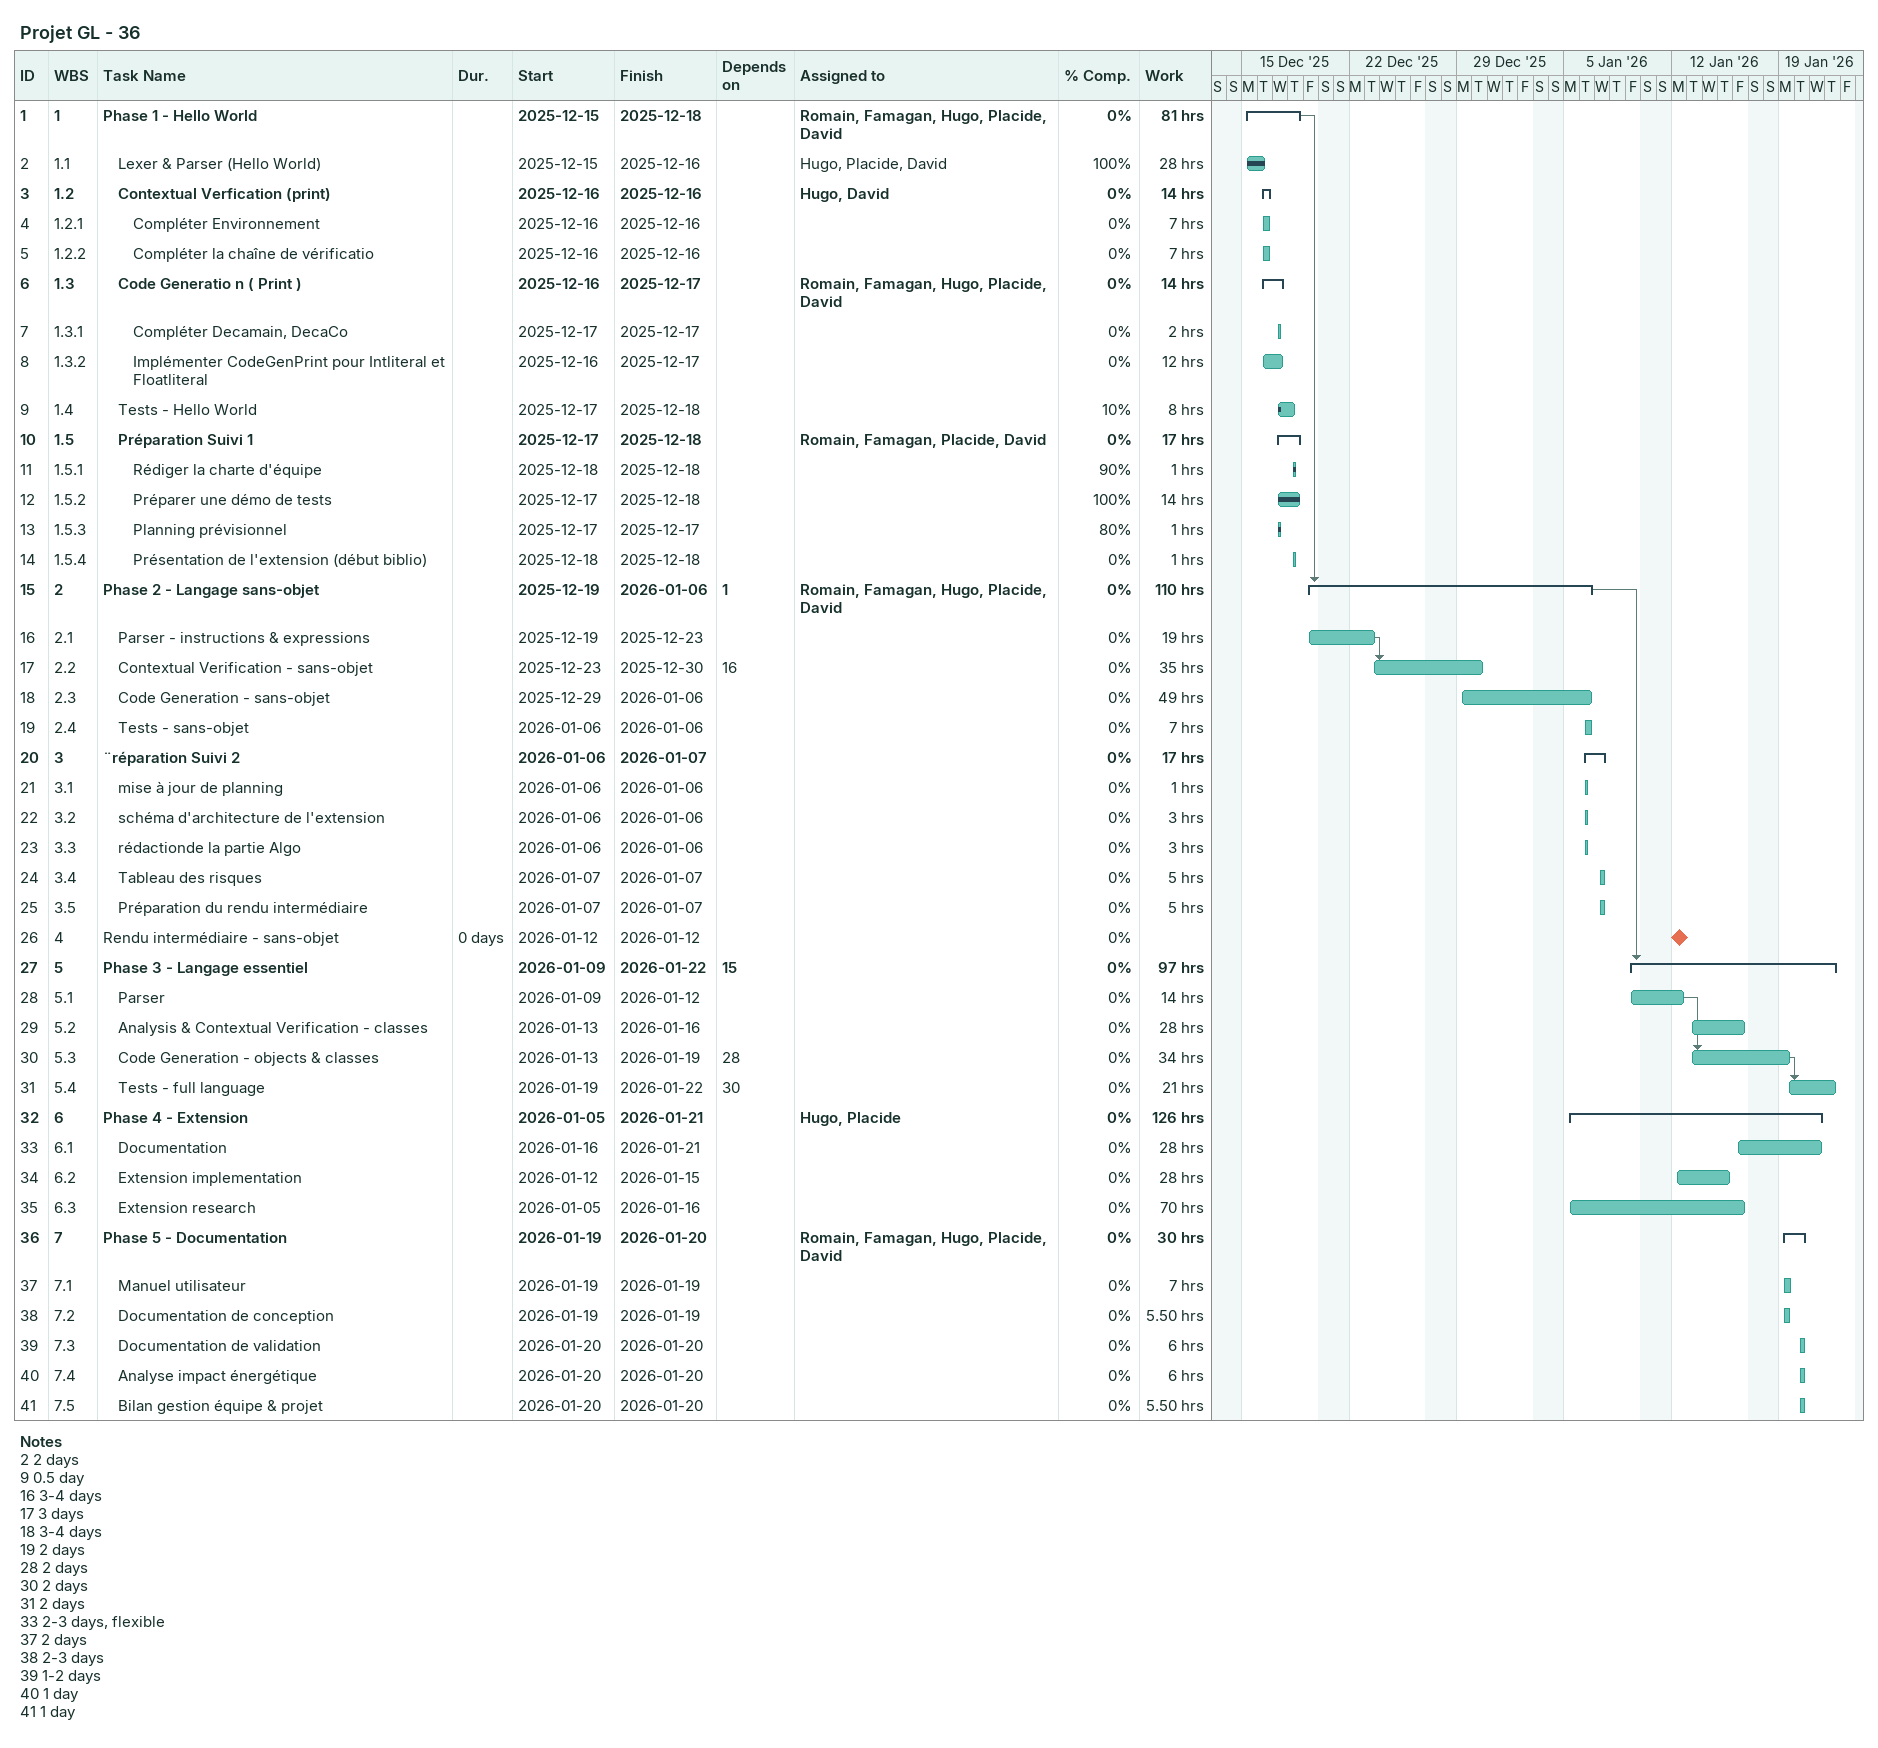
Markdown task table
Projet GL - 36

| ID | WBS | Task | Duration | Start | Finish | Predecessors | Resources | % complete | Work (h) |
|---|---|---|---|---|---|---|---|---|---|
| 1 | 1 | **Phase 1 - Hello World** |  | 2025-12-15 | 2025-12-18 |  | Romain, Famagan, Hugo, Placide, David | 0 | 81 |
| 2 | 1.1 | Lexer & Parser (Hello World) |  | 2025-12-15 | 2025-12-16 |  | Hugo, Placide, David | 100 | 28 |
| 3 | 1.2 | **Contextual Verfication (print)** |  | 2025-12-16 | 2025-12-16 |  | Hugo, David | 0 | 14 |
| 4 | 1.2.1 | Compléter Environnement |  | 2025-12-16 | 2025-12-16 |  |  | 0 | 7 |
| 5 | 1.2.2 | Compléter la chaîne de vérificatio |  | 2025-12-16 | 2025-12-16 |  |  | 0 | 7 |
| 6 | 1.3 | **Code Generatio n ( Print )** |  | 2025-12-16 | 2025-12-17 |  | Romain, Famagan, Hugo, Placide, David | 0 | 14 |
| 7 | 1.3.1 | Compléter Decamain, DecaCo |  | 2025-12-17 | 2025-12-17 |  |  | 0 | 2 |
| 8 | 1.3.2 | Implémenter CodeGenPrint pour Intliteral et Floatliteral |  | 2025-12-16 | 2025-12-17 |  |  | 0 | 12 |
| 9 | 1.4 | Tests - Hello World |  | 2025-12-17 | 2025-12-18 |  |  | 10 | 8 |
| 10 | 1.5 | **Préparation Suivi 1** |  | 2025-12-17 | 2025-12-18 |  | Romain, Famagan, Placide, David | 0 | 17 |
| 11 | 1.5.1 | Rédiger la charte d'équipe |  | 2025-12-18 | 2025-12-18 |  |  | 90 | 1 |
| 12 | 1.5.2 | Préparer une démo de tests |  | 2025-12-17 | 2025-12-18 |  |  | 100 | 14 |
| 13 | 1.5.3 | Planning prévisionnel |  | 2025-12-17 | 2025-12-17 |  |  | 80 | 1 |
| 14 | 1.5.4 | Présentation de l'extension (début biblio) |  | 2025-12-18 | 2025-12-18 |  |  | 0 | 1 |
| 15 | 2 | **Phase 2 - Langage sans-objet** |  | 2025-12-19 | 2026-01-06 | 1 | Romain, Famagan, Hugo, Placide, David | 0 | 110 |
| 16 | 2.1 | Parser - instructions & expressions |  | 2025-12-19 | 2025-12-23 |  |  | 0 | 19 |
| 17 | 2.2 | Contextual Verification - sans-objet |  | 2025-12-23 | 2025-12-30 | 16 |  | 0 | 35 |
| 18 | 2.3 | Code Generation - sans-objet |  | 2025-12-29 | 2026-01-06 |  |  | 0 | 49 |
| 19 | 2.4 | Tests - sans-objet |  | 2026-01-06 | 2026-01-06 |  |  | 0 | 7 |
| 20 | 3 | **¨réparation Suivi 2** |  | 2026-01-06 | 2026-01-07 |  |  | 0 | 17 |
| 21 | 3.1 | mise à jour de planning |  | 2026-01-06 | 2026-01-06 |  |  | 0 | 1 |
| 22 | 3.2 | schéma d'architecture de l'extension |  | 2026-01-06 | 2026-01-06 |  |  | 0 | 3 |
| 23 | 3.3 | rédactionde la partie Algo |  | 2026-01-06 | 2026-01-06 |  |  | 0 | 3 |
| 24 | 3.4 | Tableau des risques |  | 2026-01-07 | 2026-01-07 |  |  | 0 | 5 |
| 25 | 3.5 | Préparation du rendu intermédiaire |  | 2026-01-07 | 2026-01-07 |  |  | 0 | 5 |
| 26 | 4 | Rendu intermédiaire - sans-objet | 0d | 2026-01-12 | 2026-01-12 |  |  | 0 |  |
| 27 | 5 | **Phase 3 - Langage essentiel** |  | 2026-01-09 | 2026-01-22 | 15 |  | 0 | 97 |
| 28 | 5.1 | Parser |  | 2026-01-09 | 2026-01-12 |  |  | 0 | 14 |
| 29 | 5.2 | Analysis & Contextual Verification - classes |  | 2026-01-13 | 2026-01-16 |  |  | 0 | 28 |
| 30 | 5.3 | Code Generation - objects & classes |  | 2026-01-13 | 2026-01-19 | 28 |  | 0 | 34 |
| 31 | 5.4 | Tests - full language |  | 2026-01-19 | 2026-01-22 | 30 |  | 0 | 21 |
| 32 | 6 | **Phase 4 - Extension** |  | 2026-01-05 | 2026-01-21 |  | Hugo, Placide | 0 | 126 |
| 33 | 6.1 | Documentation |  | 2026-01-16 | 2026-01-21 |  |  | 0 | 28 |
| 34 | 6.2 | Extension implementation |  | 2026-01-12 | 2026-01-15 |  |  | 0 | 28 |
| 35 | 6.3 | Extension research |  | 2026-01-05 | 2026-01-16 |  |  | 0 | 70 |
| 36 | 7 | **Phase 5 - Documentation** |  | 2026-01-19 | 2026-01-20 |  | Romain, Famagan, Hugo, Placide, David | 0 | 30 |
| 37 | 7.1 | Manuel utilisateur |  | 2026-01-19 | 2026-01-19 |  |  | 0 | 7 |
| 38 | 7.2 | Documentation de conception |  | 2026-01-19 | 2026-01-19 |  |  | 0 | 5.50 |
| 39 | 7.3 | Documentation de validation |  | 2026-01-20 | 2026-01-20 |  |  | 0 | 6 |
| 40 | 7.4 | Analyse impact énergétique |  | 2026-01-20 | 2026-01-20 |  |  | 0 | 6 |
| 41 | 7.5 | Bilan gestion équipe & projet |  | 2026-01-20 | 2026-01-20 |  |  | 0 | 5.50 |

Notes
- 2: 2 days
- 9: 0.5 day
- 16: 3-4 days
- 17: 3 days
- 18: 3-4 days
- 19: 2 days
- 28: 2 days
- 30: 2 days
- 31: 2 days
- 33: 2-3 days, flexible
- 37: 2 days
- 38: 2-3 days
- 39: 1-2 days
- 40: 1 day
- 41: 1 day
